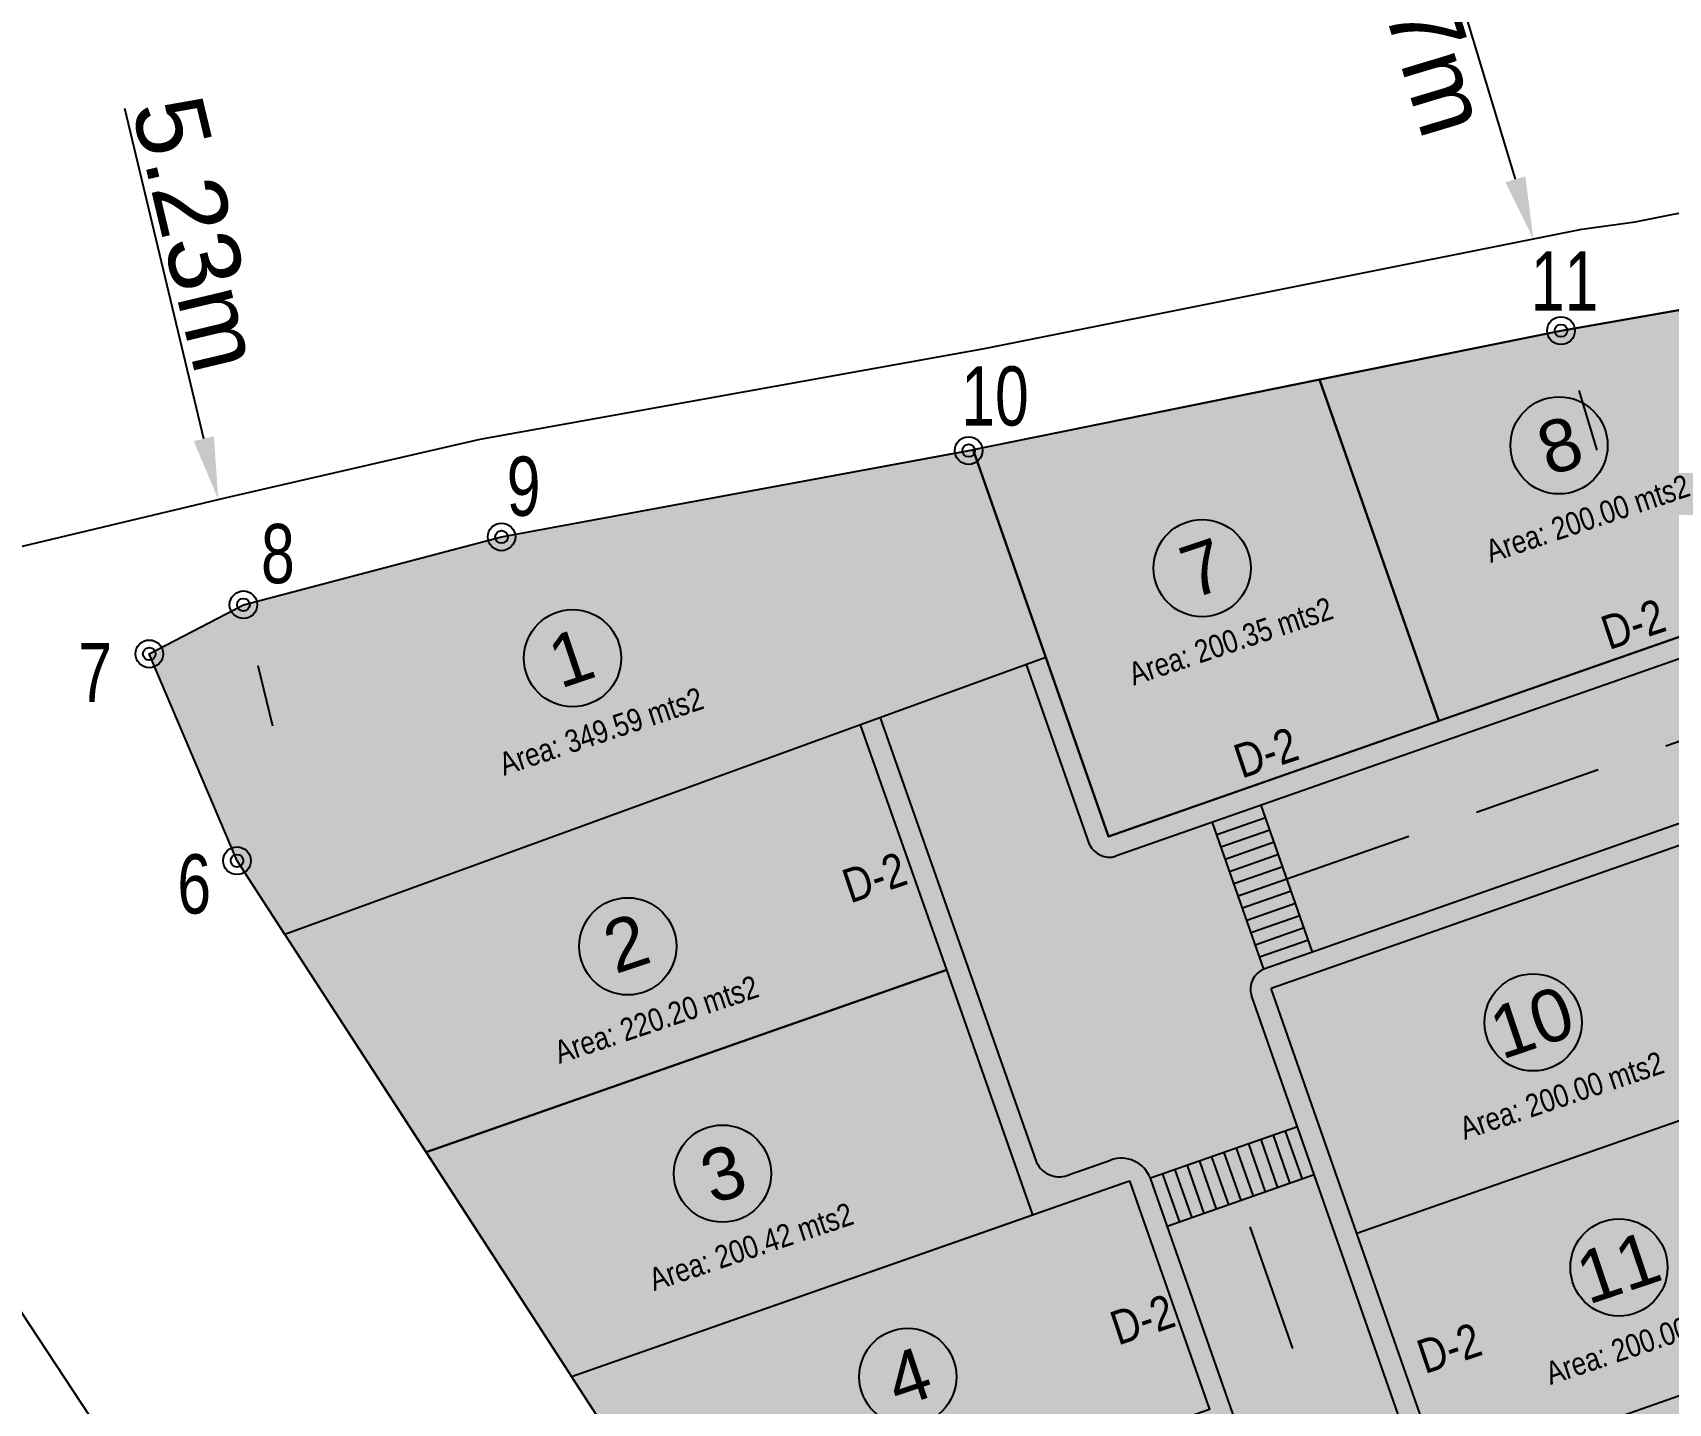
# Model space of a CAD drawing. Header units: millimetres. Extents: x 604785 to 1211550, y 1310998 to 2622648.
# Drawn here: x 604882.6 to 604945.6, y 1311140.7 to 1311193.5 of the extents above; entities that cross this region are included whole.
import ezdxf
from ezdxf.enums import TextEntityAlignment as Align

# ---------------------------------------------------------------- set-up
doc = ezdxf.new("R2010")
doc.units = ezdxf.units.MM
doc.header["$PDMODE"] = 32
doc.header["$PDSIZE"] = 0.3
for name, color, linetype in [('CERCO', 6, 'Continuous'), ('CIRCULO', 1, 'Continuous'), ('CVL_CUADCON_LIN', 8, 'Continuous'), ('FRAME 025', 7, 'Continuous'), ('ROTULOS LOTES', 1, 'Continuous')]:
    doc.layers.add(name, color=color, linetype=linetype)
doc.styles.add('PUNTOS PI', font='arial.ttf', dxfattribs={"height": 2.75})
doc.styles.add('ROTULOS', font='arial.ttf', dxfattribs={"height": 3})
doc.styles.add('TSN - Arial Narrow', font='ARIALN.TTF')
doc.styles.add('TSN - Swis721 LtCn BT', font='swisscl.ttf')
doc.dimstyles.new('COTAS LINDEROS', dxfattribs={"dimscale": 40, "dimtxt": 2.75, "dimasz": 0.06, "dimexe": 0.005, "dimexo": 0.005, "dimgap": 0.005, "dimtad": 2, "dimzin": 0, "dimdsep": 46, "dimtxsty": 'PUNTOS PI', "dimcen": 0.09, "dimclrd": 1, "dimclre": 1, "dimclrt": 3, "dimadec": 0, "dimazin": 0, "dimtfac": 1, "dimtofl": 0, "dimtmove": 0, "dimatfit": 3, "dimldrblk": 'ARCHTICK', "dimfxl": 1, "dimtolj": 1, "dimtzin": 0, "dimarcsym": 0})

# ---------------------------------------------------------------- blocks, each defined once
blk = doc.blocks.new('*D78')
at = {"color": 1, "lineweight": -2, "transparency": 16777216}
for p, q in [((604889.214, 1311177.871), (604886.178, 1311190.584)), ((604891.298, 1311169.141), (604891.855, 1311166.806))]:
    blk.add_line(p, q, dxfattribs=at)
at = {"color": 1, "transparency": 16777216}
for points in [[(604889.603, 1311177.964), (604888.825, 1311177.778), (604889.771, 1311175.536)], [(604891.687, 1311169.234), (604890.909, 1311169.048), (604890.741, 1311171.475)]]:
    blk.add_solid(points, dxfattribs=at)
at = {"layer": 'Defpoints', "color": 0, "transparency": 16777216}
for p in [(604889.771, 1311175.536), (604889.771, 1311175.536), (604890.741, 1311171.475)]:
    blk.add_point(p, dxfattribs=at)
at = {"color": 3, "transparency": 16777216, "insert": (604888.978, 1311185.767), "char_height": 2.75, "attachment_point": 5, "rotation": 283.4292, "style": 'PUNTOS PI'}
blk.add_mtext('\\A1;5.23m', dxfattribs=at)
blk = doc.blocks.new('_ArchTick')
at = {"color": 0, "linetype": 'ByBlock', "const_width": 0.15}
blk.add_lwpolyline([(-0.5, -0.5), (0.5, 0.5)], dxfattribs=at)
blk = doc.blocks.new('*D79')
at = {"color": 1, "lineweight": -2, "transparency": 16777216}
for p, q in [((604939.728, 1311187.862), (604935.958, 1311200.375)), ((604942.176, 1311179.734), (604942.868, 1311177.436))]:
    blk.add_line(p, q, dxfattribs=at)
at = {"color": 1, "transparency": 16777216}
for points in [[(604940.111, 1311187.978), (604939.345, 1311187.747), (604940.42, 1311185.564)], [(604942.559, 1311179.849), (604941.793, 1311179.619), (604941.484, 1311182.032)]]:
    blk.add_solid(points, dxfattribs=at)
at = {"layer": 'Defpoints', "color": 0, "transparency": 16777216}
for p in [(604940.42, 1311185.564), (604940.42, 1311185.564), (604941.484, 1311182.032)]:
    blk.add_point(p, dxfattribs=at)
at = {"color": 3, "transparency": 16777216, "insert": (604935.96, 1311194.805), "char_height": 2.75, "attachment_point": 5, "rotation": 286.76322, "style": 'PUNTOS PI'}
blk.add_mtext('\\A1;3.67m', dxfattribs=at)

msp = doc.modelspace()

# ---------------------------------------------------------------- hatches: boundary and pattern name
at = {"true_color": 0xafd9aa}
h = msp.add_hatch(color=9, dxfattribs=at)
h.dxf.hatch_style = 1
h.paths.add_polyline_path([(604911.704, 1311128.963), (604908.616, 1311133.702), (604904.8, 1311139.56), (604903.378, 1311141.752), (604890.493, 1311161.615), (604887.114, 1311169.584), (604890.741, 1311171.475), (604900.681, 1311174.09), (604918.672, 1311177.415), (604941.484, 1311182.032), (604970.419, 1311187.096), (605001.145, 1311192.781), (605008.096, 1311168.792), (605020.289, 1311128.427), (605025.004, 1311113.224), (604990.344, 1311101.683), (604983.054, 1311099.323), (604967.143, 1311093.947), (604940.498, 1311085), (604933.737, 1311094.578), (604921.226, 1311114.213), (604916.727, 1311121.222), (604912.283, 1311128.072, -0.999015)])
h = msp.add_hatch(color=9, dxfattribs=at)
h.dxf.hatch_style = 1
h.paths.add_polyline_path([(604947.689, 1311183.118), (604967.759, 1311186.631), (604970.467, 1311178.795), (604951.487, 1311172.152), (604951.487, 1311172.152), (604936.775, 1311167.002), (604932.185, 1311180.15), (604942.005, 1311182.137, -1), (604940.963, 1311181.927), (604941.484, 1311182.032)])
at = {"true_color": 0x636466}
h = msp.add_hatch(color=251, dxfattribs=at)
h.dxf.hatch_style = 1
h.paths.add_polyline_path([(604980.587, 1311181.504, -0.410936), (604982.103, 1311180.827), (604989.719, 1311159.098), (604990.475, 1311159.363), (604987.135, 1311168.894), (604983.825, 1311178.172), (604982.171, 1311182.892), (604970.467, 1311178.795), (604951.487, 1311172.152), (604951.487, 1311172.152), (604936.775, 1311167.002), (604924.063, 1311162.552), (604921.647, 1311169.445), (604920.895, 1311169.172), (604923.334, 1311162.213, 0.351788), (604924.326, 1311161.786)])
at = {"true_color": 0xafd9aa}
h = msp.add_hatch(color=9, dxfattribs=at)
h.dxf.hatch_style = 1
h.paths.add_polyline_path([(604932.185, 1311180.15), (604919.193, 1311177.52, -0.049965), (604919.203, 1311177.415, -0.229979), (604919, 1311176.997), (604924.063, 1311162.552), (604936.775, 1311167.002)])
h = msp.add_hatch(color=9, dxfattribs=at)
h.dxf.hatch_style = 1
h.paths.add_polyline_path([(604921.647, 1311169.445), (604919, 1311176.997, -0.564156), (604918.149, 1311177.318), (604900.919, 1311174.134, -0.963428), (604900.446, 1311174.028), (604890.975, 1311171.537, -0.064401), (604890.983, 1311171.475, -0.784551), (604890.525, 1311171.363), (604887.329, 1311169.696, -0.12073), (604887.356, 1311169.584, -0.301071), (604887.208, 1311169.361), (604890.285, 1311162.104, -0.537195), (604891.024, 1311161.615, -0.254101), (604890.782, 1311161.169), (604892.334, 1311158.776), (604914.505, 1311166.846)])
at = {"true_color": 0xebebeb}
h = msp.add_hatch(color=7, dxfattribs=at)
h.dxf.hatch_style = 1
h.paths.add_polyline_path([(604929.939, 1311163.753), (604931.92, 1311158.1), (604970.831, 1311171.733), (604968.848, 1311177.39)])
h.paths.add_polyline_path([(604946.903, 1311167.367), (604955.276, 1311170.338), (604954.958, 1311171.235), (604946.585, 1311168.263)], flags=24)
at = {"true_color": 0x636466}
h = msp.add_hatch(color=251, dxfattribs=at)
h.dxf.hatch_style = 1
h.paths.add_polyline_path([(604949.193, 1311163.305), (604958.63, 1311166.612), (604977.505, 1311173.227), (604978.255, 1311173.49, 0.432464), (604977.251, 1311173.983), (604930.04, 1311157.441, 0.381285), (604929.563, 1311156.427), (604930.319, 1311156.69)])
at = {"true_color": 0xebebeb}
h = msp.add_hatch(color=7, dxfattribs=at)
h.dxf.hatch_style = 1
h.paths.add_polyline_path([(604928.059, 1311163.094), (604924.326, 1311161.786, -0.351788), (604923.334, 1311162.213), (604920.895, 1311169.172), (604915.26, 1311167.121), (604921.288, 1311149.992, 0.4159), (604922.55, 1311149.532), (604924.135, 1311150.087, -0.407444), (604925.671, 1311149.384), (604931.336, 1311151.369), (604929.563, 1311156.427, -0.381285), (604930.04, 1311157.441)])
at = {"true_color": 0xafd9aa}
h = msp.add_hatch(color=9, dxfattribs=at)
h.dxf.hatch_style = 1
h.paths.add_polyline_path([(604917.837, 1311157.417), (604914.505, 1311166.846), (604892.334, 1311158.776), (604897.777, 1311150.387)])
at = {"true_color": 0x636466}
h = msp.add_hatch(color=251, dxfattribs=at)
h.dxf.hatch_style = 1
h.paths.add_polyline_path([(604924.861, 1311149.283), (604927.947, 1311140.478), (604931.392, 1311130.65), (604935.41, 1311119.184), (604936.376, 1311116.427), (604922.838, 1311111.683), (604923.395, 1311110.808), (604936.518, 1311115.407, 0.411644), (604937.104, 1311116.762), (604925.669, 1311149.388, 0.406373), (604924.135, 1311150.087), (604922.55, 1311149.532, -0.4159), (604921.288, 1311149.992), (604915.26, 1311167.121), (604914.505, 1311166.846), (604917.837, 1311157.417), (604921.144, 1311147.98)])
h = msp.add_hatch(color=251, dxfattribs=at)
h.dxf.hatch_style = 1
h.paths.add_polyline_path([(604930.104, 1311163.281), (604929.939, 1311163.753), (604928.059, 1311163.094), (604928.224, 1311162.622)])
at = {"true_color": 0xafd9aa}
h = msp.add_hatch(color=9, dxfattribs=at)
h.dxf.hatch_style = 1
h.paths.add_polyline_path([(604930.319, 1311156.69), (604933.626, 1311147.252), (604952.501, 1311153.867), (604949.193, 1311163.305)])
at = {"true_color": 0x636466}
h = msp.add_hatch(color=251, dxfattribs=at)
h.dxf.hatch_style = 1
h.paths.add_polyline_path([(604930.269, 1311162.809), (604928.389, 1311162.151), (604928.555, 1311161.679), (604930.435, 1311162.338)])
h = msp.add_hatch(color=251, dxfattribs=at)
h.dxf.hatch_style = 1
h.paths.add_polyline_path([(604930.6, 1311161.866), (604928.72, 1311161.207), (604928.886, 1311160.735), (604930.766, 1311161.394)])
h = msp.add_hatch(color=251, dxfattribs=at)
h.dxf.hatch_style = 1
h.paths.add_polyline_path([(604930.931, 1311160.922), (604929.051, 1311160.263), (604929.215, 1311159.796), (604931.095, 1311160.455)])
h = msp.add_hatch(color=251, dxfattribs=at)
h.dxf.hatch_style = 1
h.paths.add_polyline_path([(604931.425, 1311159.511), (604931.26, 1311159.983), (604929.38, 1311159.324), (604929.545, 1311158.852)])
h = msp.add_hatch(color=251, dxfattribs=at)
h.dxf.hatch_style = 1
h.paths.add_polyline_path([(604931.591, 1311159.039), (604929.711, 1311158.38), (604929.876, 1311157.909), (604931.756, 1311158.568)])
at = {"true_color": 0xafd9aa}
h = msp.add_hatch(color=9, dxfattribs=at)
h.dxf.hatch_style = 1
h.paths.add_polyline_path([(604897.777, 1311150.387), (604903.378, 1311141.752), (604921.144, 1311147.98), (604917.837, 1311157.417)])
at = {"true_color": 0x636466}
h = msp.add_hatch(color=251, dxfattribs=at)
h.dxf.hatch_style = 1
h.paths.add_polyline_path([(604933.626, 1311147.253), (604930.319, 1311156.69), (604929.563, 1311156.427), (604942.794, 1311118.676), (604943.548, 1311118.941), (604940.241, 1311128.378), (604936.934, 1311137.815)])
at = {"true_color": 0xafd9aa}
h = msp.add_hatch(color=9, dxfattribs=at)
h.dxf.hatch_style = 1
h.paths.add_polyline_path([(604933.626, 1311147.253), (604936.934, 1311137.815), (604955.808, 1311144.43), (604952.501, 1311153.867)])
at = {"true_color": 0x636466}
h = msp.add_hatch(color=251, dxfattribs=at)
h.dxf.hatch_style = 1
h.paths.add_polyline_path([(604926.142, 1311149.549), (604925.671, 1311149.384), (604926.32, 1311147.533), (604926.791, 1311147.698)])
h.paths.add_polyline_path([(604927.085, 1311149.88), (604926.614, 1311149.714), (604927.262, 1311147.864), (604927.734, 1311148.029)])
h.paths.add_polyline_path([(604928.028, 1311150.21), (604927.556, 1311150.045), (604928.205, 1311148.194), (604928.677, 1311148.359)])
h.paths.add_polyline_path([(604928.974, 1311150.542), (604928.501, 1311150.376), (604929.15, 1311148.525), (604929.623, 1311148.691)])
h.paths.add_polyline_path([(604929.92, 1311150.873), (604929.447, 1311150.707), (604930.096, 1311148.856), (604930.569, 1311149.022)])
h.paths.add_polyline_path([(604930.866, 1311151.205), (604930.393, 1311151.039), (604931.042, 1311149.188), (604931.515, 1311149.354)])
at = {"true_color": 0xafd9aa}
h = msp.add_hatch(color=9, dxfattribs=at)
h.dxf.hatch_style = 1
h.paths.add_polyline_path([(604924.861, 1311149.283), (604921.144, 1311147.98), (604921.144, 1311147.98), (604903.378, 1311141.752), (604904.51, 1311140.006, -0.594768), (604905.331, 1311139.56, -0.253574), (604905.09, 1311139.115), (604908.617, 1311133.702), (604927.947, 1311140.478)])
at = {"true_color": 0xebebeb}
h = msp.add_hatch(color=7, dxfattribs=at)
h.dxf.hatch_style = 1
h.paths.add_polyline_path([(604936.48, 1311118.542), (604942.145, 1311120.527), (604931.984, 1311149.518), (604926.32, 1311147.533)])
h.paths.add_polyline_path([(604934.001, 1311137.984), (604936.988, 1311129.617), (604937.884, 1311129.936), (604934.897, 1311138.304)], flags=24)
at = {"true_color": 0xafd9aa}
h = msp.add_hatch(color=9, dxfattribs=at)
h.dxf.hatch_style = 1
h.paths.add_polyline_path([(604936.934, 1311137.815), (604940.241, 1311128.378), (604959.115, 1311134.993), (604955.808, 1311144.43)])

# ---------------------------------------------------------------- linework, layer by layer
at = {"color": 2}
for p, q in [((604941.484, 1311182.032), (604932.185, 1311180.15)), ((604932.185, 1311180.15), (604936.775, 1311167.002)), ((604970.75, 1311178.894), (604924.063, 1311162.552)), ((604924.063, 1311162.552), (604918.842, 1311177.449)), ((604936.775, 1311167.002), (604949.452, 1311171.439))]:
    msp.add_line(p, q, dxfattribs=at)
for p, q in [((604980.638, 1311181.522), (604924.326, 1311161.786)), ((604977.251, 1311173.983), (604930.04, 1311157.441)), ((604923.334, 1311162.213), (604920.896, 1311169.169)), ((604945.523, 1311166.037), (604950.215, 1311167.681)), ((604915.26, 1311167.122), (604921.288, 1311149.992)), ((604938.227, 1311163.48), (604942.918, 1311165.124)), ((604931.92, 1311158.1), (604929.939, 1311163.753)), ((604930.04, 1311157.441), (604928.059, 1311163.094)), ((604928.224, 1311162.622), (604930.104, 1311163.281)), ((604949.193, 1311163.305), (604930.319, 1311156.69)), ((604928.389, 1311162.151), (604930.269, 1311162.809)), ((604928.555, 1311161.679), (604930.435, 1311162.338)), ((604930.931, 1311160.922), (604935.622, 1311162.566)), ((604928.72, 1311161.207), (604930.6, 1311161.866)), ((604928.886, 1311160.735), (604930.766, 1311161.394)), ((604929.051, 1311160.263), (604930.931, 1311160.922)), ((604929.215, 1311159.796), (604931.095, 1311160.455)), ((604929.38, 1311159.324), (604931.26, 1311159.983)), ((604929.545, 1311158.852), (604931.425, 1311159.511)), ((604929.711, 1311158.38), (604931.591, 1311159.039)), ((604929.876, 1311157.909), (604931.756, 1311158.568)), ((604933.626, 1311147.252), (604930.319, 1311156.69)), ((604942.799, 1311118.661), (604929.563, 1311156.427)), ((604952.501, 1311153.867), (604933.626, 1311147.253)), ((604931.336, 1311151.369), (604925.671, 1311149.384)), ((604930.393, 1311151.039), (604931.042, 1311149.188)), ((604930.866, 1311151.205), (604931.515, 1311149.354)), ((604928.501, 1311150.376), (604929.15, 1311148.525)), ((604928.974, 1311150.542), (604929.623, 1311148.691)), ((604929.447, 1311150.707), (604930.096, 1311148.856)), ((604929.92, 1311150.873), (604930.569, 1311149.022)), ((604922.55, 1311149.532), (604924.135, 1311150.087)), ((604927.085, 1311149.88), (604927.734, 1311148.029)), ((604927.556, 1311150.045), (604928.205, 1311148.194)), ((604928.028, 1311150.21), (604928.677, 1311148.359)), ((604937.129, 1311116.691), (604925.669, 1311149.388)), ((604926.142, 1311149.549), (604926.791, 1311147.698)), ((604931.984, 1311149.518), (604926.32, 1311147.533)), ((604926.614, 1311149.714), (604927.262, 1311147.864)), ((604929.499, 1311147.52), (604931.143, 1311142.829)), ((604936.934, 1311137.815), (604933.626, 1311147.253)), ((604955.808, 1311144.43), (604936.934, 1311137.815))]:
    msp.add_line(p, q)
at = {"color": 93}
msp.add_line((604924.063, 1311162.552), (604924.064, 1311162.55), dxfattribs=at)
for points in [[(604819.16, 1311239.965), (604930.673, 1311070.567)], [(604932.185, 1311180.15), (604936.775, 1311167.002), (604951.487, 1311172.152), (604947.689, 1311183.118), (604941.484, 1311182.032), (604932.185, 1311180.15)], [(604918.842, 1311177.449), (604921.647, 1311169.445), (604924.063, 1311162.552), (604936.775, 1311167.002), (604932.185, 1311180.15), (604918.842, 1311177.449)], [(604918.842, 1311177.449), (604921.647, 1311169.445), (604914.505, 1311166.846), (604892.334, 1311158.776), (604890.493, 1311161.615), (604887.114, 1311169.584), (604890.741, 1311171.475), (604900.681, 1311174.09), (604918.842, 1311177.449)], [(604924.861, 1311149.283), (604927.947, 1311140.478), (604908.616, 1311133.702), (604904.8, 1311139.56), (604903.378, 1311141.752), (604924.861, 1311149.283)]]:
    msp.add_lwpolyline(points)
msp.add_lwpolyline([(604940.498, 1311085), (604933.737, 1311094.578), (604918.593, 1311118.346), (604911.994, 1311128.518), (604904.8, 1311139.56), (604890.493, 1311161.615), (604887.114, 1311169.584), (604890.741, 1311171.475), (604900.681, 1311174.09), (604918.672, 1311177.415), (604941.484, 1311182.032), (604970.419, 1311187.096), (605001.145, 1311192.781), (605008.096, 1311168.792), (605020.289, 1311128.427), (605025.004, 1311113.224), (604990.344, 1311101.683), (604983.054, 1311099.323), (604967.143, 1311093.947)], close=True)
at = {"color": 4}
msp.add_lwpolyline([(604940.498, 1311085), (604933.737, 1311094.578), (604918.593, 1311118.346), (604911.994, 1311128.518), (604904.8, 1311139.56), (604890.493, 1311161.615), (604887.114, 1311169.584), (604890.741, 1311171.475), (604900.681, 1311174.09), (604918.672, 1311177.415), (604941.484, 1311182.032), (604970.419, 1311187.096), (605001.145, 1311192.781), (605008.096, 1311168.792), (605020.289, 1311128.427), (605025.004, 1311113.224), (604990.344, 1311101.683), (604983.054, 1311099.323), (604967.143, 1311093.947)], close=True, dxfattribs=at)
at = {"color": 1}
for centre in [(604941.409, 1311177.614), (604927.663, 1311172.886), (604903.416, 1311169.417), (604905.544, 1311158.318), (604940.41, 1311155.389), (604909.19, 1311149.564), (604943.717, 1311145.951), (604916.327, 1311141.737)]:
    msp.add_circle(centre, 1.872, dxfattribs=at)
for centre, radius, start, end in [((604924.096, 1311162.617), 0.862, 207.94465, 285.46963), ((604930.37, 1311156.667), 0.842, 113.08693, 196.57134), ((604922.148, 1311150.39), 0.947, 204.80155, 295.13128), ((604924.543, 1311148.95), 1.209, 21.06344, 109.73597)]:
    msp.add_arc(centre, radius, start, end)
at = {"layer": 'CERCO'}
msp.add_lwpolyline([(604834.712, 1311247.601), (604880.326, 1311173.281), (604890.034, 1311175.599), (604899.862, 1311177.855), (604919.28, 1311181.345), (604942.288, 1311185.937), (604944.342, 1311186.227), (604962.842, 1311189.905), (604970.985, 1311191.639), (604985.427, 1311194.808), (605000.782, 1311198.528)], dxfattribs=at)
at = {"layer": 'CIRCULO'}
for centre, radius in [((604941.484, 1311182.032), 0.532), ((604941.484, 1311182.032), 0.243), ((604918.672, 1311177.415), 0.532), ((604918.672, 1311177.415), 0.243), ((604900.681, 1311174.09), 0.532), ((604900.681, 1311174.09), 0.243), ((604890.741, 1311171.475), 0.532), ((604890.741, 1311171.475), 0.243), ((604887.114, 1311169.584), 0.532), ((604887.114, 1311169.584), 0.243), ((604890.493, 1311161.615), 0.532), ((604890.493, 1311161.615), 0.243)]:
    msp.add_circle(centre, radius, dxfattribs=at)
at = {"layer": 'CVL_CUADCON_LIN', "color": 18, "ltscale": 0.5, "true_color": 0x000000, "flags": 128}
for points in [[(604917.837, 1311157.417), (604914.505, 1311166.846), (604892.334, 1311158.776), (604897.777, 1311150.387), (604917.837, 1311157.417)], [(604921.144, 1311147.98), (604917.837, 1311157.417), (604897.777, 1311150.387), (604903.378, 1311141.752), (604921.144, 1311147.98)]]:
    msp.add_lwpolyline(points, dxfattribs=at)

# ---------------------------------------------------------------- texts
at = {"color": 0, "linetype": 'Continuous', "lineweight": 25, "ltscale": 0.1, "attachment_point": 1, "rotation": 18.57546, "style": 'TSN - Arial Narrow'}
for s, insert, char_height, width in [('\\pi-2.62211,l4.37019,t4.37019;Area: 200.00 mts2', (604936.835, 1311173.356), 0.87404, 14.13316), ('\\pi-2.62211,l4.37019,t4.37019;Area: 200.35 mts2', (604923.089, 1311168.629), 0.87404, 14.13316), ('D-2', (604942.913, 1311170.966), 1.3111, 21.19973), ('\\pi-2.62211,l4.37019,t4.37019;Area: 349.59 mts2', (604898.842, 1311165.159), 0.87404, 14.13316), ('D-2', (604928.768, 1311166.017), 1.3111, 21.19973), ('D-2', (604913.69, 1311161.21), 1.3111, 21.19973), ('\\pi-2.62211,l4.37019,t4.37019;Area: 220.20 mts2', (604900.97, 1311154.06), 0.87404, 14.13316), ('\\pi-2.62211,l4.37019,t4.37019;Area: 200.00 mts2', (604935.835, 1311151.131), 0.87404, 14.13316), ('\\pi-2.62211,l4.37019,t4.37019;Area: 200.42 mts2', (604904.616, 1311145.306), 0.87404, 14.13316), ('D-2', (604924.01, 1311144.181), 1.3111, 21.19973), ('\\pi-2.62211,l4.37019,t4.37019;Area: 200.00 mts2', (604939.143, 1311141.694), 0.87404, 14.13316), ('D-2', (604935.823, 1311143.079), 1.3111, 21.19973)]:
    msp.add_mtext(s, dxfattribs=dict(at, insert=insert, char_height=char_height, width=width))
at = {"layer": 'FRAME 025', "color": 0, "style": 'TSN - Swis721 LtCn BT'}
for s, height, p in [('11', 2.2807, (604940.321, 1311183.948)), ('10', 2.2807, (604918.386, 1311179.517)), ('9', 2.281, (604900.881, 1311176.043)), ('8', 2.281, (604891.418, 1311173.446)), ('7', 2.281, (604884.383, 1311168.868)), ('6', 2.281, (604888.195, 1311160.723))]:
    msp.add_text(s, height=height, dxfattribs=at).set_placement(p, align=Align.MIDDLE_LEFT)
at = {"layer": 'ROTULOS LOTES', "color": 18, "true_color": 0x000000, "style": 'ROTULOS'}
for s, height, p in [('8', 2.014, (604941.018, 1311176.417)), ('7', 2.014, (604927.272, 1311171.689)), ('1', 2.014, (604902.936, 1311168.234)), ('2', 2.014, (604905.063, 1311157.24)), ('10', 2.0142, (604939.198, 1311153.946)), ('3', 2.014, (604908.799, 1311148.367)), ('11', 2.0142, (604942.527, 1311144.506)), ('4', 2.014, (604915.936, 1311140.54))]:
    msp.add_text(s, height=height, rotation=18.57546, dxfattribs=at).set_placement(p)

# ---------------------------------------------------------------- dimensions: what is measured, and where the dimension line sits
for p1, p2, text, picture, middle in [((604941.484, 1311182.032), (604940.42, 1311185.564), '3.67m', '*D79', (604935.96, 1311194.805)), ((604890.741, 1311171.475), (604889.771, 1311175.536), '5.23m', '*D78', (604888.978, 1311185.767))]:
    dim = msp.add_aligned_dim(p1=p1, p2=p2, distance=0, text=text, dimstyle='COTAS LINDEROS', override={"dimpost": 'm'})
    dim.commit()
    dim.dimension.update_dxf_attribs({"geometry": picture, "text_midpoint": middle})

doc.saveas('drawing.dxf')
